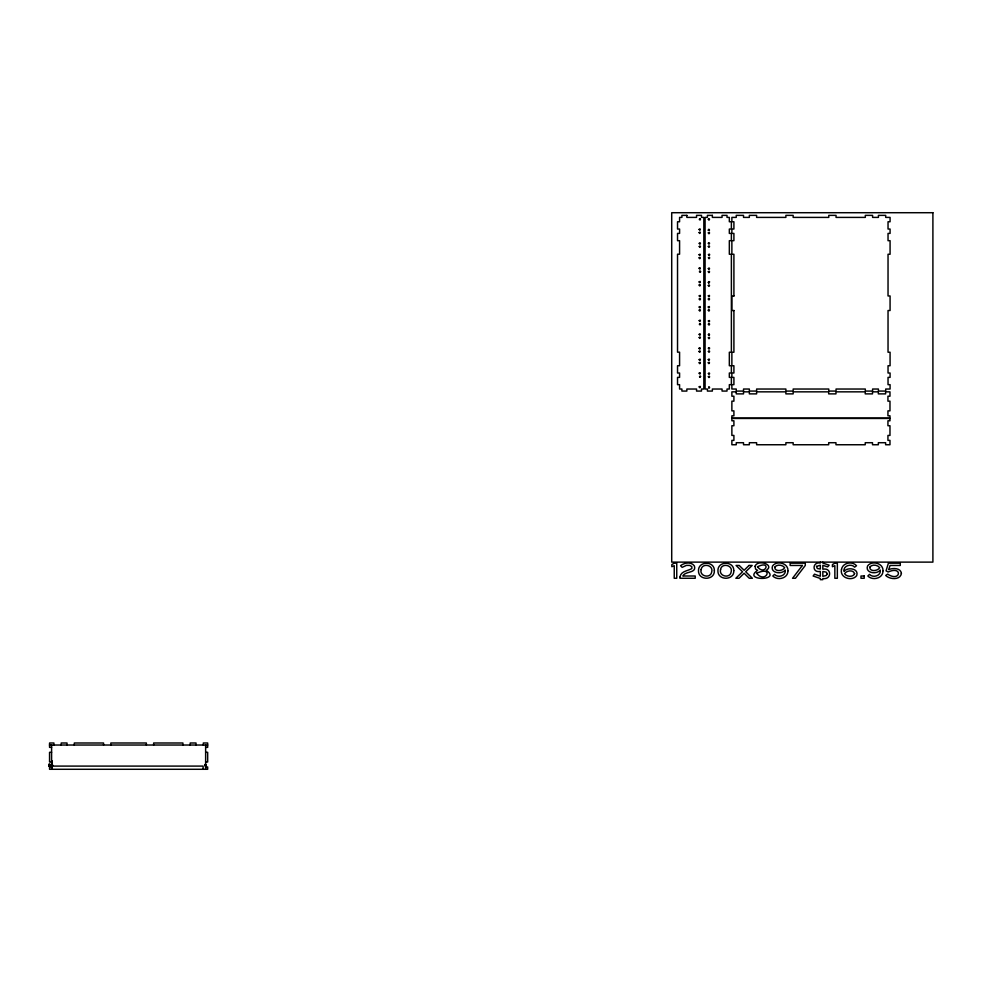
<?xml version="1.0" encoding="UTF-8"?>
<svg xmlns="http://www.w3.org/2000/svg" width="982" height="982" viewBox="0 0 982 982"><rect width="100%" height="100%" fill="white"/><g stroke="black" fill="none" stroke-linecap="round" stroke-linejoin="round"><path stroke-width="1.47" d="M51.739 765.837L51.445 764.782M205.717 764.72L205.729 766.046L205.422 764.07L205.582 766.328L205.545 764.585L205.484 765.285M49.296 765.506L49.149 764.094L49.296 766.353M49.161 765.776L49.296 766.009M49.284 764.131L49.149 764.953M50.733 765.788L50.855 764.561M51.15 765.223L51.089 764.782M51.518 765.395L51.236 764.597M52.537 765.322L51.911 764.561L51.813 765.629M708.317 282.423L709.655 281.908L708.623 282.89M708.759 387.89C708.218 385.018 710.649 388.172 709.029 387.964M52.267 764.548L52.095 765.837L51.948 764.634M52.709 765.457C44.963 765.604 57.066 764.266 50.303 764.966M50.389 764.794L50.696 765.874M51.69 765.886L51.506 764.634L51.972 765.678M50.61 765.383C51.174 764.143 50.819 766.23 50.794 765.138M51.309 765.383L51.506 764.548L51.604 765.432M51.665 765.383L52.144 764.782M51.874 764.782L51.678 764.88M50.512 764.561L50.377 765.788M50.573 764.794L50.254 765.383L52.574 765.383M49.665 765.481L49.1 764.512L49.296 766.316M49.247 765.297L49.112 765.935L49.665 765.101M205.115 764.966C206.171 767.531 204.796 763.591 205.066 765.543M700.62 271.597C698.423 273.818 699.884 268.822 700.534 271.879M700.682 376.548C697.539 378.095 701.676 374.117 699.982 377.211M708.28 230.181C710.661 231.936 708.82 227.308 708.304 230.242M50.205 765.714L52.684 765.641M700.497 219.428C697.551 220.84 700.976 216.629 700.203 219.796M700.559 324.379C697.834 325.95 700.608 321.507 700.399 324.612M708.329 334.641C710.993 333.021 708.366 337.55 708.488 334.396M205.115 764.966L205.557 764.229M708.562 281.736L709.188 281.589M708.709 334.224L709.335 334.236M50.278 765.211L52.549 765.125M205.619 765.273L205.569 764.389L205.717 765.641M733.996 295.963L731.872 295.963L731.872 310.521L733.996 310.521M49.468 745.031L207.668 745.031M51.592 747.363L49.554 747.363L49.554 742.993L53.924 742.993L53.924 745.031M205.631 747.363L207.668 747.363L207.668 742.993L203.299 742.993L203.299 745.031M51.592 752.31L49.554 752.31L49.554 762.007L51.592 762.007M205.631 752.31L207.668 752.31L207.668 762.007L205.631 762.007M52.132 766.095L203.102 766.095L203.102 769.201M51.592 766.967L49.554 766.967L49.554 769.287L207.668 769.287L207.668 766.967L205.631 766.967M708.979 283.012L708.317 282.337M205.434 766.181L205.717 765.85M205.25 764.745L205.25 765.641M49.481 764.782L49.481 765.665M822.83 562.158L822.83 563.054L829.152 565.202L827.63 566.872L822.83 565.325L822.83 569.204C832.073 567.326 831.619 580.178 822.83 578.508L822.83 579.662L820.326 579.662L820.326 578.472L813.133 576.004L814.483 574.188L820.326 576.238L820.326 571.377C811.856 573.316 812.139 561.532 820.326 563.017L820.326 562.158M733.91 295.963L733.91 254.252L731.872 254.252L731.872 240.688L733.91 240.688L733.91 233.409L731.872 233.409L731.872 229.039L733.91 229.039L733.91 221.76L731.872 221.76L731.872 217.403L736.242 217.403L736.242 215.365L743.521 215.365L743.521 217.403L749.34 217.403L749.34 215.365L756.619 215.365L756.619 217.403L785.882 217.403L785.882 215.365L793.161 215.365L793.161 217.403L828.771 217.403L828.771 215.365L836.05 215.365L836.05 217.403L865.314 217.403L865.314 215.365L872.593 215.365L872.593 217.403L878.424 217.403L878.424 215.365L885.703 215.365L885.703 217.403L890.073 217.403L890.073 221.76L888.035 221.76L888.035 229.039L890.073 229.039L890.073 233.409L888.035 233.409L888.035 240.688L890.073 240.688L890.073 254.252L888.035 254.252L888.035 295.963L890.073 295.963L890.073 310.521L888.035 310.521L888.035 352.231L890.073 352.231L890.073 365.734L888.035 365.734L888.035 373.013L890.073 373.013L890.073 377.383L888.035 377.383L888.035 384.662L890.073 384.662L890.073 389.032L885.703 389.032L885.703 391.069L878.424 391.069L878.424 389.032L872.593 389.032L872.593 391.069L865.314 391.069L865.314 389.032L836.05 389.032L836.05 391.069L828.771 391.069L828.771 389.032L793.161 389.032L793.161 391.069L785.882 391.069L785.882 389.032L756.619 389.032L756.619 391.069L749.34 391.069L749.34 389.032L743.521 389.032L743.521 391.069L736.242 391.069L736.242 389.032L731.872 389.032L731.872 384.662L733.91 384.662L733.91 377.383L731.872 377.383L731.872 373.013L733.91 373.013L733.91 365.734L731.872 365.734L731.872 352.231L733.91 352.231L733.91 310.521M205.631 745.031L205.631 769.287M196.019 745.031L196.019 742.993L190.189 742.993L190.189 745.031M182.91 745.031L182.91 742.993L153.646 742.993L153.646 745.031M146.367 745.031L146.367 742.993L110.843 742.993L110.843 745.031M103.564 745.031L103.564 742.993L74.301 742.993L74.301 745.031M67.022 745.031L67.022 742.993L61.203 742.993L61.203 745.031M52.132 760.792L52.132 769.201M51.592 745.031L51.592 769.287M841.476 569.56C839.561 577.907 852.253 581.761 856.697 575.624C859.25 568.492 847.564 566.724 843.992 571.401C842.924 565.742 851.32 563.165 854.671 567.166L856.513 565.706C852.229 560.759 842.421 562.747 841.476 569.56M701.123 569.572C699.196 576.483 710.722 578.889 711.729 571.88C713.681 564.969 702.118 562.563 701.123 569.572M720.555 569.572C718.64 576.483 730.166 578.889 731.173 571.88C733.112 564.969 721.549 562.563 720.555 569.572M714.356 570.726C714.712 580.743 698.153 580.755 698.497 570.726C698.19 560.759 714.687 560.747 714.356 570.726M733.787 570.726C734.143 580.743 717.584 580.755 717.94 570.726C717.633 560.759 734.119 560.747 733.787 570.726M787.957 570.861C788.116 578.41 777.535 580.976 772.809 575.992L774.503 574.36C777.94 578.324 786.337 575.796 785.219 570.026C781.881 574.826 769.827 573.144 772.552 565.951C776.701 560.182 788.472 563.091 787.957 570.861M882.978 570.861C883.137 578.41 872.556 580.976 867.842 575.992L869.524 574.36C872.961 578.324 881.37 575.796 880.253 570.026C876.901 574.826 864.847 573.144 867.572 565.951C871.721 560.182 883.493 563.091 882.978 570.861M680.035 576.937L679.875 578.275L695.207 578.275L695.207 576.004L682.834 576.004C685.227 570.837 696.913 573.549 694.36 565.89C691.218 561.458 684.307 562.661 680.563 565.681L682.146 567.351L686.467 565.374L689.757 565.411L691.856 566.663L691.844 568.541C687.891 571.021 680.87 570.984 680.035 576.937M901.415 573.427C900.273 580.423 889.606 579.49 885.69 575.44L887.654 574.114C900.654 582.78 903.047 565.251 888.17 572.003L886.046 570.837L888.403 563.177L900.285 563.177L900.285 565.46L890.097 565.46L888.649 569.609C892.687 567.878 900.69 567.706 901.415 573.427M755.06 566.295L755.612 569.13L757.613 570.358C741.754 581.074 782.163 581.086 766.304 570.358C775.166 564.515 757.404 559.04 755.06 566.295M699.123 229.395C700.019 232.169 701.295 227.431 699.123 229.395M699.245 243.327C700.141 246.101 701.406 241.363 699.245 243.327M699.11 254.657C700.006 257.444 701.271 252.693 699.11 254.657M699.123 268.233C700.019 271.007 701.283 266.269 699.123 268.233M699.135 281.883C700.031 284.67 701.295 279.931 699.135 281.883M708.317 219.219C709.2 221.993 710.477 217.255 708.317 219.219M699.245 295.864C700.141 298.651 701.406 293.9 699.245 295.864M708.329 232.869C709.213 235.655 710.489 230.917 708.329 232.869M699.184 307.022C700.08 309.796 701.344 305.058 699.184 307.022M708.341 246.445C709.225 249.219 710.502 244.481 708.341 246.445M699.196 320.586C700.092 323.373 701.357 318.622 699.196 320.586M708.452 257.787C709.335 260.574 710.612 255.823 708.452 257.787M699.184 334.334C700.08 337.121 701.344 332.382 699.184 334.334M708.317 271.707C709.213 274.494 710.477 269.743 708.317 271.707M699.061 348.266C699.945 351.04 701.222 346.302 699.061 348.266M708.304 285.467C709.2 288.242 710.465 283.503 708.304 285.467M699.172 359.608C700.056 362.383 701.332 357.644 699.172 359.608M708.317 299.031C709.213 301.818 710.477 297.067 708.317 299.031M699.184 373.172C700.068 375.959 701.344 371.208 699.184 373.172M708.268 310.189C709.151 312.963 710.428 308.225 708.268 310.189M699.196 386.834C700.08 389.608 701.357 384.87 699.196 386.834M708.378 324.158C709.262 326.945 710.538 322.206 708.378 324.158M708.378 337.82C709.274 340.594 710.551 335.856 708.378 337.82M708.403 351.384C709.286 354.171 710.563 349.432 708.403 351.384M708.268 362.726C709.151 365.5 710.428 360.762 708.268 362.726M708.378 376.658C709.274 379.433 710.538 374.694 708.378 376.658M827.335 573.758L826.206 575.538L822.83 576.324L822.83 571.499L826.206 572.125L827.335 573.758M774.688 567.252C774.7 572.064 782.887 571.119 784.667 567.682C782.58 564.687 776.75 564.049 774.688 567.252M869.708 567.252C869.721 572.064 877.908 571.119 879.688 567.682C877.601 564.687 871.771 564.049 869.708 567.252M854.598 573.648C853.309 577.49 846.447 576.888 844.557 573.697C846.521 570.432 853.37 569.474 854.598 573.648M757.515 566.774C765.088 576.716 772.122 559.58 757.515 566.774M756.594 573.292C765.764 584.695 774.688 565.043 756.594 573.292M699.147 232.513C699.81 235.349 701.455 230.733 699.147 232.513M699.27 246.445C699.921 249.281 701.565 244.678 699.27 246.445M699.135 257.775C699.785 260.611 701.43 256.007 699.135 257.775M699.159 285.001C699.81 287.836 701.455 283.233 699.159 285.001M708.353 243.217C709.016 246.04 710.661 241.437 708.353 243.217M708.464 254.559C709.127 257.394 710.772 252.791 708.464 254.559M699.27 298.982C699.921 301.818 701.565 297.215 699.27 298.982M699.209 310.14C699.871 312.963 701.516 308.36 699.209 310.14M708.341 268.479C709.004 271.314 710.649 266.711 708.341 268.479M699.209 337.452C699.871 340.288 701.516 335.684 699.209 337.452M708.341 295.803C709.004 298.638 710.649 294.035 708.341 295.803M708.28 306.949C708.918 309.784 710.612 305.181 708.28 306.949M699.086 351.384C699.736 354.207 701.381 349.604 699.086 351.384M699.184 362.726C699.847 365.562 701.492 360.946 699.184 362.726M708.39 320.93C709.053 323.765 710.698 319.162 708.39 320.93M708.415 348.156C709.078 350.991 710.722 346.388 708.415 348.156M708.28 359.498C708.943 362.321 710.587 357.718 708.28 359.498M708.403 373.43C709.053 376.266 710.698 371.65 708.403 373.43M816.533 566.393L817.294 568.48L820.326 569.044L820.326 565.227L816.533 566.393M802.392 565.46L792.56 578.275L795.445 578.275L805.289 565.46L805.289 563.177L790.142 563.177L790.142 565.46L802.392 565.46M748.996 565.46L744.111 570.297L739.237 565.46L736.083 565.46L742.527 571.769L735.862 578.275L739.004 578.275L744.111 573.255L749.229 578.275L752.372 578.275L745.706 571.769L752.151 565.46L748.996 565.46M674.266 563.177L671.823 564.552L671.823 566.724L674.241 565.681L674.241 578.275L676.745 578.275L676.745 563.177L674.266 563.177M834.86 563.177L832.417 564.552L832.417 566.724L834.847 565.681L834.847 578.275L837.339 578.275L837.339 563.177L834.86 563.177M932.9 212.713L671.713 212.713L671.713 562.121L932.9 562.121L932.9 212.713M686.86 215.365L681.901 215.365L681.901 217.403L679.581 217.403L679.581 221.76L677.531 221.76L677.531 229.039L679.581 229.039L679.581 233.409L677.531 233.409L677.531 240.688L679.581 240.688L679.581 254.203L677.531 254.203L677.531 352.17L679.581 352.17L679.581 365.734L677.531 365.734L677.531 373.013L679.581 373.013L679.581 377.383L677.531 377.383L677.531 384.662L679.581 384.662L679.581 389.032L681.901 389.032L681.901 391.069L686.86 391.069L686.86 389.032L696.545 389.032L696.545 391.069L701.504 391.069L701.504 389.032L703.836 389.032L703.836 217.403L701.504 217.403L701.504 215.365L696.545 215.365L696.545 217.403L686.86 217.403L686.86 215.365M712.367 215.365L707.408 215.365L707.408 217.403L705.088 217.403L705.088 389.032L707.408 389.032L707.408 391.069L712.367 391.069L712.367 389.032L722.052 389.032L722.052 391.069L727.011 391.069L727.011 389.032L729.331 389.032L729.331 384.662L731.381 384.662L731.381 377.383L729.331 377.383L729.331 373.013L731.381 373.013L731.381 365.734L729.331 365.734L729.331 352.231L731.381 352.231L731.381 254.252L729.331 254.252L729.331 240.688L731.381 240.688L731.381 233.409L729.331 233.409L729.331 229.039L731.381 229.039L731.381 221.76L729.331 221.76L729.331 217.403L727.011 217.403L727.011 215.365L722.052 215.365L722.052 217.403L712.367 217.403L712.367 215.365M736.242 391.843L731.872 391.843L731.872 396.212L733.91 396.212L733.91 401.159L731.872 401.159L731.872 410.857L733.91 410.857L733.91 415.803L731.872 415.803L731.872 418.136L889.974 418.136L889.974 415.803L887.937 415.803L887.937 410.857L889.974 410.857L889.974 401.159L887.937 401.159L887.937 396.212L889.974 396.212L889.974 391.843L885.617 391.843L885.617 393.88L878.338 393.88L878.338 391.843L872.507 391.843L872.507 393.88L865.228 393.88L865.228 391.843L835.964 391.843L835.964 393.88L828.685 393.88L828.685 391.843L793.161 391.843L793.161 393.88L785.882 393.88L785.882 391.843L756.619 391.843L756.619 393.88L749.34 393.88L749.34 391.843L743.521 391.843L743.521 393.88L736.242 393.88L736.242 391.843M889.974 418.455L731.872 418.455L731.872 420.787L733.91 420.787L733.91 425.734L731.872 425.734L731.872 435.431L733.91 435.431L733.91 440.378L731.872 440.378L731.872 444.748L736.242 444.748L736.242 442.71L743.521 442.71L743.521 444.748L749.34 444.748L749.34 442.71L756.619 442.71L756.619 444.748L785.882 444.748L785.882 442.71L793.161 442.71L793.161 444.748L828.685 444.748L828.685 442.71L835.964 442.71L835.964 444.748L865.228 444.748L865.228 442.71L872.507 442.71L872.507 444.748L878.338 444.748L878.338 442.71L885.617 442.71L885.617 444.748L889.974 444.748L889.974 440.378L887.937 440.378L887.937 435.431L889.974 435.431L889.974 425.734L887.937 425.734L887.937 420.787L889.974 420.787L889.974 418.455M864.209 576.004L860.981 576.004L860.981 578.275L864.209 578.275L864.209 576.004"/></g></svg>
